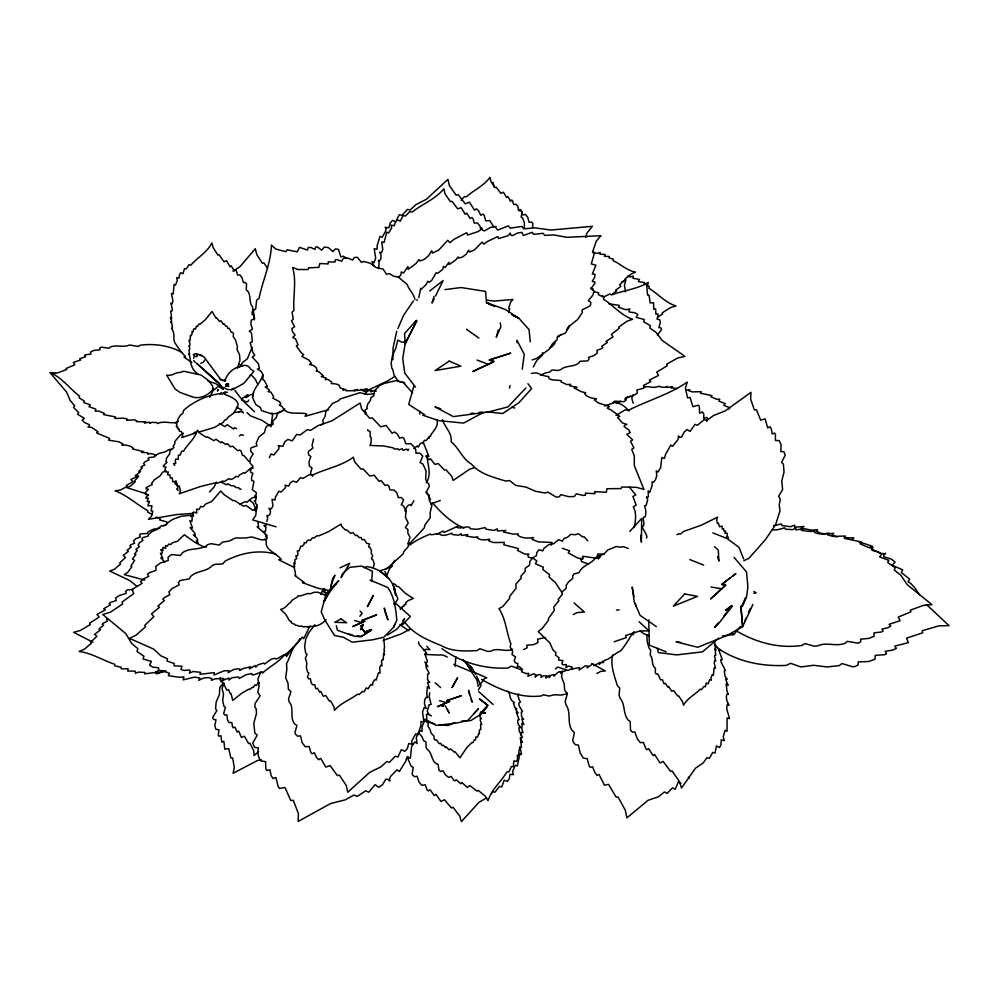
<?xml version="1.0" encoding="UTF-8"?>
<svg xmlns="http://www.w3.org/2000/svg" width="999" height="999" viewBox="0 0 999 999"><rect width="100%" height="100%" fill="white"/><g stroke="black" fill="none" stroke-linecap="round" stroke-linejoin="round"><path stroke-width="1.5" d="M392.907 359.752L393.057 347.914L396.765 331.181M220.292 677.497L220.354 680.207L221.104 681.805L222.54 681.817L223.014 684.715L223.913 684.34L226.873 690.172L228.509 689.635L230.332 693.706L231.081 693.556L232.717 700.424L242.095 692.994L248.926 689.123L249.862 689.472L252.335 687.2L253.247 687.549L255.02 684.752L256.144 685.451L257.23 684.452L258.104 682.492L259.415 682.854M455.182 666.445L455.831 656.755M371.665 581.268L372.39 571.278L361.501 566.046L349.662 567.382L342.432 573.788L341.071 577.659L349.75 563.249L340.072 567.844M542.582 352.56L542.382 355.219L536.725 360.577L533.279 366.983M554.92 341.358L554.757 343.581L552.21 346.516L549.487 347.864M271.041 426.635L272.527 414.997L271.89 413.149M562.2 670.928L561.6 677.135L564.148 683.816L564.685 690.346L567.332 693.855L565.209 701.186L565.834 704.582C571.453 711.975 566.77 722.402 571.965 730.294L574.4 732.629L572.739 740.346L573.289 742.007L575.299 744.68L578.346 745.079L580.207 753.034L583.291 758.054L587.25 758.728L589.098 765.771L590.359 767.444L592.594 766.745L594.83 772.464L597.102 775.486L599.05 774.425L604.407 785.202L608.578 784.365L616.133 797.127L618.094 797.015L625.274 810.189L626.922 817.881L648.026 800.299L658.616 796.74L664.347 791.982L667.132 793.406L672.502 787.861L675.224 789.26L678.321 781.855L680.968 783.253M418.818 297.602L420.691 288.249L421.303 289.223L426.148 284.478L427.847 281.268L429.408 282.267L431.668 280.469L436.076 272.802L437.824 273.251L442.794 269.33L443.381 266.433L445.054 267.545L448.926 262.3L449.026 264.585L455.719 260.015L458.141 256.93L458.878 258.079L462.4 257.055L466.146 254.295L468.743 250.137L469.443 252.035L474.55 249.825L482.142 242.083L483.778 244.168L487.312 241.533L497.827 236.538L498.601 238.511L507.255 235.989L509.952 234.103L510.064 233.042L510.876 235.052L512.337 235.677L517.757 232.929L521.99 232.442L523.264 235.514L532.167 232.342L533.603 234.365L543.156 233.304L544.655 235.377L553.908 234.94L566.795 237.325L600.948 235.702L596.316 241.084L592.482 252.16L594.442 252.947L591.296 263.923L595.928 265.21L592.307 274.051L595.017 274.25L594.73 277.048L592.245 281.481L594.917 282.018L594.755 283.579L590.834 288.649L594.03 290.759L592.907 295.13L588.261 300.761L590.821 302.31L590.571 304.795L589.772 306.031L581.967 310.002L582.392 312.475L577.709 319.455L569.917 325.649L565.334 333.042L557.417 336.576L557.08 339.86L552.335 344.043L549.363 349.2L536.451 358.479L532.092 359.94M426.311 482.767C431.755 474.55 427.909 466.183 426.873 455.369L428.883 456.356L423.139 442.02M378.509 268.569L379.145 263.174L378.409 260.414L379.595 260.751L380.869 258.704L381.094 255.582L379.72 252.123L381.406 252.922L382.767 249.525L381.743 241.945L384.078 242.457L386.75 232.255L388.524 233.054L391.645 228.009L391.221 225.162L394.28 225.712L395.454 221.89L397.49 219.855L400.299 221.066L403.121 215.547L405.307 216.109L409.927 211.513L412.162 212.063C422.352 203.896 435.202 199.388 443.918 188.774L444.98 193.769L450.374 201.673L451.998 201.311L457.717 208.866L461.176 207.667L465.184 214.211L466.82 213.187L470.192 218.469L472.052 217.657L473.026 218.606L474.288 223.127L477.51 222.989L479.857 225.949L480.881 229.583M522.24 369.268L524.275 354.37L516.995 340.309L517.182 342.844M330.307 590.234L332.617 578.746L334.952 575.274L331.543 583.641L330.544 589.472M429.607 692.744L429.283 697.265L431.143 704.457L429.058 704.832L427.285 711.263L429.046 714.56L426.498 714.198L426.885 721.49L424.95 719.155L422.015 727.085L422.115 731.443L420.467 730.606L417.807 733.341L416.321 737.986L417.095 743.556L414.885 741.907L411.613 746.628L410.339 758.291L407.043 756.905L405.681 761.325L399.313 771.515L396.965 769.829L390.447 776.573L389.298 779.819L390.047 780.968L387.624 779.27L385.676 779.32L382.53 784.739L378.746 787.274L375.025 784.677L368.768 792.207L365.734 790.796L357.155 796.44L354.021 795.004L345.229 799.862L330.594 803.521L298.164 821.453L298.426 813.661L293.294 800.324L290.746 800.449L285.015 787.537L279.42 788.411L278.109 786.375L275.886 777.497L273.064 778.583L271.079 775.536L269.98 769.742L266.908 770.466L265.809 768.768L265.609 761.638L260.764 760.963C258.154 756.992 257.23 752.397 258.416 747.826L254.645 747.439L252.697 743.056L257.205 735.227L254.807 732.854L253.808 723.376L256.531 713.236L256.144 708.778L254.857 706.817L255.12 703.371L260.09 695.928L257.779 692.382L259.103 685.751L257.904 678.995L260.776 672.24M634.178 527.509C635.551 520.816 636.85 513.036 633.304 506.83L636.188 505.157L632.916 496.503L635.751 494.905L629.395 487.15M728.433 538.186L728.084 536.975L726.485 537.125L727.434 534.615L726.96 533.216L724.937 533.366L725.661 531.156L723.963 531.156L723.626 528.646L722.289 529.183L721.99 526.048L719.467 526.735L718.443 523.139L717.319 523.364L716.608 519.592L717.607 517.157L701.535 525.099L683.716 531.418L680.157 534.215L678.833 533.678L676.91 534.74M312.575 476.161L312.812 474.975L310.839 474.325L310.577 472.827L312.038 468.131L309.315 465.921L309.016 461.763L310.851 456.555L308.703 454.932L308.266 452.547L308.529 451.386L312.924 447.952L312.038 445.542L313.549 439.036M416.92 300.437L417.132 299.45M612.674 654.857C610.089 665.309 614.447 675.586 617.257 685.514L619.742 688.174L619.055 695.129L619.967 698.064C625.424 704.045 622.852 713.498 627.996 719.917L630.169 721.553L630.531 730.157L632.417 732.18L634.815 731.955L637.262 738.723L640.297 742.632L643.418 742.494L645.754 748.438L646.94 749.712L648.563 748.663L653.146 755.631L654.52 754.307L660.027 762.949L663.124 761.4L670.579 771.39L672.077 770.916L679.295 781.368L681.543 787.936L695.516 768.181L703.196 762.974L706.992 757.629L709.315 758.378L712.737 752.384L715.009 753.134L716.433 745.903L719.492 747.539L720.978 744.867L721.203 739.859L724.337 740.609L723.226 736.862L725.062 730.257L726.997 731.33L727.122 717.944L729.532 718.631L726.685 708.666L727.197 704.22L729.033 705.282L726.86 700.724L726.298 696.615L727.06 693.93L728.308 694.392L726.91 690.746L726.211 683.666L728.096 685.339L725.611 679.283L727.247 679.208L725.174 676.71L724.25 671.053L725.386 670.429L721.178 662.262L720.741 659.677L722.24 659.577L718.756 650.024L719.817 650.424L714.66 643.98M509.403 388.112L509.989 385.564M266.833 521.515L267.645 517.969L266.858 515.459L268.344 515.859L270.067 514.148L270.504 511.388L268.956 508.229L271.041 509.065L272.939 506.168L272.053 499.375L274.975 500.012L275.349 497.39L278.883 491.183L281.094 492.032L285.302 487.812L285.714 485.876L284.915 485.252L288.761 485.976L290.434 482.692L293.119 481.031L296.603 482.33L300.474 477.672L303.197 478.334L309.29 474.625L312.088 475.287C325.562 468.743 340.896 466.333 353.446 457.155L354.52 461.663L360.926 469.08L362.999 468.881L369.83 476.024L374.263 475.237L378.971 481.343L381.106 480.569L385.09 485.502L387.487 484.927L388.661 485.851L390.01 489.947L394.093 490.084L396.903 492.894L398.189 497.539L401.336 497.564L403.658 499.987L401.273 504.745L403.621 505.981L406.006 511.401L405.457 517.382L408.254 523.001L405.407 527.547L407.879 529.482L407.904 533.366L410.002 537.2L408.279 542.857L408.291 546.565L403.696 551.785L403.146 553.896L386.938 568.631L379.77 570.891M706.855 421.328L707.492 418.581L706.793 417.407L703.696 418.394L703.82 414.048L702.559 411.95L699.612 413.186L699.312 406.593L698.463 405.194L692.906 406.655L690.047 397.415L687.574 397.864L685.389 388.211L687.25 382.118C668.893 394.68 647.527 400.562 628.084 410.464L625.362 409.79L615.946 415.384M532.579 227.472L532.892 223.439L531.393 222.015L529.108 222.327L527.747 217.295L525.462 214.485L522.489 214.785L521.141 210.364L520.204 209.478L518.518 210.377L518.094 209.34M239.448 435.926L241.071 434.64L243.431 435.327M585.764 237.562L586.925 233.092L592.407 226.323L550.811 230.057L535.014 227.847L523.751 228.846L521.853 226.411L510.239 228.197L508.429 225.824L497.677 230.132L495.916 227.784L496.016 226.461L490.871 227.285L484.365 230.894L482.554 230.207L481.493 227.809L481.406 229.108L478.171 231.543L467.707 235.065L466.695 232.705L454.033 239.31L449.825 242.707L447.764 240.26L438.761 250.075L432.592 253.022L431.693 250.749C429.17 255.557 425.524 259.79 419.917 260.914L418.981 259.553L416.133 263.436L408.129 269.343L407.942 266.571L403.384 273.139L401.311 271.878L400.699 275.437L398.326 277.335M373.476 566.945L374.275 563.848L372.914 559.84L371.491 558.928L372.689 555.319L371.253 553.508L371.403 550.287L369.955 547.527L368.619 546.99L369.543 543.843L366.733 543.306L364.285 539.547L362.038 539.685L361.188 537.562L359.215 537.562L356.893 535.139L355.731 535.664L352.984 532.642L350.562 533.304L346.616 529.845L345.479 530.057L341.758 526.436L341.046 524.088L328.384 531.718L318.756 535.901L317.195 535.689L313.936 537.974L312.412 537.774L310.414 540.459L308.454 539.947L307.03 540.958L306.193 542.807L304.046 542.619L304.333 543.956L302.123 546.428L300.886 546.091L298.963 550.998L297.34 550.824L298.002 554.395L297.028 556.031L295.866 555.694L296.628 558.803L294.892 559.665L294.93 563.536L293.806 562.974C296.303 565.372 292.332 564.772 294.717 566.058C293.494 569.005 295.729 571.378 295.304 573.438L295.642 575.661L294.942 575.549L303.983 582.33L302.547 582.667L317.62 588.161L330.244 590.871M508.753 312.487L509.715 308.778L508.616 308.404L510.477 302.435L512.912 299.475L494.055 301.086L486.875 300.1M414.011 385.489L408.728 404.42L424.725 414.772M498.264 330.032L496.266 337.212L500.899 326.623L500.274 322.852M634.128 631.543L632.991 634.902L632.567 633.154C629.308 638.673 622.377 649.999 619.992 651.198C613.91 653.846 611.038 658.678 604.432 660.439L602.884 662.799L602.872 661.201L599.175 664.41L600.224 662.337L593.718 665.759L594.018 664.472L592.419 664.06L587.15 667.844L587.824 665.908L585.152 665.958L579.095 670.029L579.545 667.557L571.49 669.13L572.165 667.082L568.219 666.121L565.933 667.682L566.445 664.497L563.424 664.922L561.85 663.786L562.887 660.589L558.553 660.089L559.04 657.767L555.494 655.157L555.981 652.772L552.834 649.712L549.825 642.819L538.161 631.568L542.17 628.508L548.588 620.092L548.326 618.681L554.482 610.089L553.608 607.23L558.916 600.724L558.141 599.537L562.425 594.143L561.813 592.682L562.599 591.358L566.221 588.311L566.196 585.252L568.606 581.78L572.727 578.508L572.639 576.186L573.888 574.063L579.083 572.627C581.98 565.422 590.859 564.273 595.192 558.354L599.388 558.154L601.023 555.369L604.507 553.409L607.867 549.937L616.346 546.503L621.203 547.24L623.114 546.59L628.246 548.463M434.053 296.378L432.067 303.022L434.14 298.826M632.916 394.705L631.818 398.301L633.179 403.234M324.3 589.073L323.089 590.771M213.024 389.098L212.912 389.785L213.237 388.673M354.408 390.109L354.158 390.821L357.542 389.423M394.018 604.495L394.73 602.522L410.352 616.433L402.709 624.675M224.7 381.044C227.535 373.201 232.342 369.343 238.024 366.82L237.725 367.245C243.381 365.172 247.54 363.499 250.986 369.455L253.996 371.253L243.744 383.404L232.417 389.722L226.973 389.473L223.776 387.375M386.476 576.61L388.911 570.267L394.68 560.302M238.798 412.287L239.248 411.613A3.322 2.073 29.3 0 1 240.771 411.263L242.482 411.825A1.736 1.086 29.3 0 1 243.369 412.987M333.216 587.462L335.789 583.928L332.879 586.9L324.088 601.435L327.497 594.28L338.723 580.606L326.186 593.568L321.216 611.9L324.663 619.755L334.565 635.526L343.456 637.25L352.197 642.195L372.49 639.835L383.728 637.25L393.506 627.335L394.755 624.363M309.628 626.723L303.684 638.686L302.46 636.975C297.24 644.218 289.935 650.599 284.74 655.294C284.415 652.921 276.286 660.963 275.237 658.453C272.14 657.692 267.445 661.85 264.71 664.085L263.798 663.061L257.954 664.785L255.719 667.157L255.294 665.571L249.35 668.855L250.724 666.783L243.306 668.468L239.71 670.354L239.935 669.08C235.589 668.019 231.756 670.379 228.222 672.627L228.958 670.691L224.101 670.829L214.048 675.024L214.261 672.589L199.912 674.375L200.637 672.339L193.169 671.503L189.41 673.126L190.122 671.053L189.523 669.967L184.116 670.479L180.944 669.405L182.018 666.221L173.976 665.858L174.276 663.548L167.133 661.088L167.42 658.716L160.876 655.806L153.634 649.088L129.445 638.349L136.001 635.214L145.592 626.698L144.755 625.312L153.834 616.645L151.498 613.848L159.54 607.255L157.83 606.118L164.286 600.661L162.812 599.225L163.898 597.902L169.768 594.78L168.931 591.758L172.452 588.261L179.158 584.902L178.409 582.617L180.145 580.481L189.273 578.908L190.547 576.56C196.578 570.491 206.668 571.952 212.188 565.621L215.122 564.31L222.727 563.985L225.012 561.188C240.472 553.009 258.479 549.263 275.736 554.108M745.404 597.839L741.046 607.916L742.619 626.635L726.972 635.539L697.739 647.29L676.086 641.833L680.681 642.407M742.544 606.168L746.54 596.927L747.901 587.012L746.54 572.015L734.115 557.454M745.042 620.591L746.216 617.894M748.551 612.487L750.299 608.441M752.921 604.482L742.619 626.635L740.896 606.031M397.914 328.509L403.708 315.147L413.424 300.899M343.369 389.223L342.982 390.085L344.355 390.01M224.251 683.254L222.015 688.274L223.489 694.118L222.677 700.549L223.888 706.193L225.387 707.392L223.664 713.598L224.825 715.059L226.935 714.909L227.46 719.804L229.146 722.639L231.88 722.552L232.492 726.847L233.217 727.771L234.877 727.022L237.188 732.067L238.686 731.118L241.408 737.374L244.443 736.275L248.526 743.518L249.925 743.181L253.696 750.749L254.096 755.506L258.554 751.723M593.756 251.698L593.231 252.872L597.764 253.309L600.149 252.36L599.937 254.183L605.194 254.47L604.395 256.318L609.315 256.481L609.028 257.817L613.311 259.203L613.024 260.564C620.641 264.061 626.635 270.429 635.464 272.128L631.318 273.963L625.062 278.908L625.511 279.708L619.58 284.74L620.891 286.338L615.671 290.172L616.67 290.809L612.487 293.981M193.531 358.241L194.031 357.142M204.658 360.152L203.297 362.2L200.811 363.436M320.779 594.33L323.251 589.123M269.355 457.667L271.079 454.008L273.788 454.97L278.733 449.026L279.158 446.416L278.159 445.654L282.854 446.316L284.752 441.808L287.937 439.41L292.22 440.871L296.715 434.365L300.05 435.027L307.292 429.645L310.714 430.307L318.344 425.487L332.03 420.791L360.139 402.984L361.626 408.903L369.705 418.281L372.202 417.857L380.769 426.835L386.126 425.437L392.07 433.204L394.63 432.005L397.265 434.041L399.662 438.261L402.535 437.325L404.008 438.449L405.806 443.806L410.764 443.668L414.285 447.19L415.746 449.9L416.034 453.271L419.855 453.071L422.764 456.106L420.055 462.612L422.964 464.085L426.073 471.103L425.649 479.108L427.035 482.417L428.733 483.741L429.258 486.376L425.999 492.632L429.071 495.017L429.245 500.187L431.955 505.119L430.082 512.787L430.244 517.719L424.9 525.024L424.313 527.872L409.016 544.33M393.506 627.335L396.865 620.254C395.704 608.928 394.543 596.977 387.699 587.474L369.967 580.032M216.433 482.117L213.948 487.225L209.478 491.97M435.514 296.016L443.094 280.619L429.682 290.984M209.827 397.227L213.087 390.584L218.456 386.338M237.425 368.306L239.947 360.264L239.548 354.745L236.975 349.4L237.462 346.616L235.489 340.01L233.192 336.413L233.504 333.529L232.467 332.255L231.393 332.417L229.233 328.321L227.834 328.459L226.96 326.161L225.712 326.161L223.851 323.514L223.214 324.076L220.979 320.791L219.568 321.503L216.508 317.732L215.834 317.969L212.05 311.463L205.357 319.717L199.987 324.25L198.976 324.013L197.315 326.498L196.316 326.261L195.504 329.171L194.193 328.609L193.456 329.72L193.232 331.718L191.858 331.506L192.258 332.967L191.284 335.652L190.447 335.277L190.06 340.609L188.998 340.397L190.01 344.28L189.673 346.066L188.886 345.704L189.885 349.063L188.936 350.012L189.598 354.22L188.799 353.609L189.872 356.955C190.797 364.173 191.496 369.43 198.152 374.313M252.135 347.365L247.39 358.753L242.857 362.25L239.623 367.257M396.628 219.83L399.3 214.735L401.96 215.334L407.43 209.378L410.152 209.965L415.959 204.608L426.548 199.163L447.927 179.37L449.363 185.564L456.156 195.192L458.116 194.655L465.284 203.833L469.443 202.173L474.488 210.165L476.461 208.816L478.633 210.876L480.706 215.247L482.942 214.148L484.153 215.297L485.814 220.891L489.722 220.567L493.931 226.973M262.687 375C260.627 383.279 252.36 388.986 252.622 397.614L255.856 404.632L260.19 407.367L261.526 410.639L270.779 413.574L275.574 413.611L282.018 411.301L284.84 408.991M520.591 734.889L521.728 732.404L523.026 732.692L521.928 729.557L522.002 723.276L523.851 724.575L521.853 719.392L523.638 719.155L521.678 717.12L521.328 712.137L522.639 711.463C521.241 709.427 516.108 702.622 520.479 702.035C519.068 699.949 516.458 693.244 518.906 694.068M729.02 409.091L729.832 407.679L723.726 405.432L725.361 403.633L718.893 401.123L719.779 399.113L716.47 399.213L710.938 396.803L712 395.666L700.499 393.219L701.273 391.695L692.482 391.883L688.698 390.759L689.76 389.685L685.664 390.372M298.389 641.158L299.837 638.698M491.421 793.656L492.544 791.745L494.992 792.17L499.4 786.438L501.773 786.862L504.17 780.219L507.292 781.368L509.228 778.82L510.039 774.287L513.361 774.637L512.587 771.39L515.347 765.259L517.32 766.021L519.155 757.429L519.018 753.983L521.553 754.345L519.992 747.115M408.803 630.769L399.987 624.7M567.057 692.881L566.383 693.968L561.126 695.054L554.37 694.78L549 696.041L543.156 694.717L541.758 695.853C520.591 698.751 499.687 689.685 481.58 679.507M566.858 329.358L569.193 325.612M233.978 388.249L231.019 389.598M394.505 604.17L397.889 598.938L393.843 588.036M478.396 689.834L480.944 685.913L476.623 676.011M461.113 200.275L464.547 196.466L466.258 196.865C473.838 190.06 483.666 186.014 489.997 177.347L490.884 181.368L495.117 187.637L496.341 187.3L500.811 193.294L503.421 192.245L506.568 197.452L507.804 196.603L510.452 200.787L511.863 200.1L512.612 200.849L513.648 204.47L516.096 204.296L517.919 206.643L518.943 210.777L520.829 210.564L522.04 211.763L521.178 217.095L522.652 218.044L524.375 222.789L524.375 228.272M293.469 646.803L286.538 656.468L285.664 654.07M314.872 624.75L308.716 632.904L305.756 639.073L304.645 646.79L305.669 653.034L307.005 654.532L305.357 658.341L306.793 662.837L306.393 667.744L307.605 672.102L308.891 673.039L307.48 676.997L308.716 678.908L310.464 678.821L311.089 682.579L312.587 684.777L314.835 684.752L315.509 688.061L316.146 688.773L317.47 688.224L319.58 692.132L320.779 691.433L323.264 696.266L325.724 695.479L329.37 701.086L330.519 700.861L333.916 706.705L334.428 710.364C340.884 702.921 350.137 699.849 357.58 694.155L359.116 694.605L362.537 691.383L364.036 691.832L366.246 687.886L368.144 688.835L370.641 684.652L372.752 685.114L372.577 683.041L374.987 679.445L376.186 680.069L378.496 672.714L380.107 673.139L379.732 667.619L380.831 665.184L381.968 665.796L381.456 660.988L382.442 659.54L383.254 659.815L383.541 653.883L384.603 654.845C382.33 651.573 386.039 652.047 383.966 650.049C385.402 646.003 383.404 641.92 383.978 638.723M156.144 455.744L156.306 455.094L150.574 453.558L147.702 454.245L147.952 452.872L147.153 452.684L141.521 452.46L143.531 451.585L132.592 448.963L133.292 448.126L130.807 446.416L126.661 445.192L121.753 445.142L123.164 444.068L118.893 441.845L108.541 440.134L109.703 438.436L96.578 432.892L98.014 431.743L91.896 427.547L87.987 426.948L89.435 425.761L89.348 424.675L84.465 422.465L82.143 420.154L84.341 418.306L77.535 414.198L78.709 412.637L73.514 407.405L74.7 405.794L70.192 400.499L66.596 392.07L49.95 372.577L55.469 373.226M414.722 322.739L416.483 320.279L404.533 333.554L405.157 343.818L402.709 358.466L404.745 373.039L415.534 387.187M566.433 670.329C566.52 670.491 563.985 670.766 560.526 673.301C561.513 668.493 555.157 674.6 554.233 676.136L554.095 674.637L550.936 675.212L549.25 677.559L549.487 675.486L545.854 677.996L547.052 675.799L543.169 675.923L541.008 677.31L541.458 675.786L540.159 674.55L537.874 674.812L535.089 677.097L535.963 674.887L533.678 673.776L527.909 676.323L528.671 673.351L526.498 673.638L521.565 671.79L522.452 669.467L519.243 666.47L517.07 667.482L517.981 663.611L515.359 662.812L514.185 660.651L515.559 656.98L511.95 654.42L512.724 651.648L510.102 646.715L510.876 643.856C506.368 632.429 506.056 619.455 498.951 608.641L502.834 606.493L509.577 598.488L509.577 596.553L516.121 588.211L515.809 584.153L521.316 578.109L520.841 576.248L525.312 571.203L525.024 569.043L525.886 567.682L529.445 565.359L529.882 561.413L532.467 558.004L536.475 555.619L536.75 552.584L538.973 549.75L542.769 550.861L544.005 548.301L548.738 544.655L553.721 543.693L558.666 539.622L562.262 541.221L564.085 538.361L567.345 537.375L570.741 534.403L575.349 534.652L578.471 533.716L582.492 536.825L584.215 536.838L587.749 540.809M297.54 642.345C291.396 648.326 290.659 656.543 286.538 663.623L286.863 669.168L285.639 677.759L288.024 683.304L288.361 689.098L290.946 691.77L288.536 698.801L289.061 701.76C294.668 707.692 289.348 717.195 294.493 723.8L296.903 725.436L294.955 732.742L295.479 734.128L297.44 736.151L300.524 735.926L302.173 742.744L305.17 746.69L309.178 746.528L310.839 752.534L312.075 753.808L314.373 752.734L316.471 757.467L318.681 759.752L320.716 758.416L325.836 767.12L330.107 765.546L337.4 775.611L339.41 775.124L346.316 785.639L347.739 792.269L369.842 772.252L380.756 766.97L386.75 761.55L389.548 762.299L395.204 756.231L397.939 756.98L401.336 749.675L404.857 751.31L407.342 748.613L408.716 743.543L412.537 744.292L411.7 743.431L411.95 740.509L415.721 733.84L417.957 734.902L420.891 725.336L421.041 721.39L423.963 722.077L422.527 712.012L424.15 707.529L426.261 708.591L424.475 704.008L424.675 699.849L426.223 697.14L427.709 697.602L426.723 693.93L427.397 686.775L429.42 688.461L427.584 682.354L429.695 682.28L427.597 679.757L427.647 674.05L429.233 673.413L426.248 667.607L425.686 662.574C430.731 663.873 421.69 651.111 426.61 653.608C424.787 649.325 417.619 644.954 418.643 641.907M365.234 414.148L366.071 412.849L364.56 410.701L367.395 408.404L366.87 407.13L367.832 403.771L370.192 400.949L371.054 397.377L373.838 395.904L373.514 394.255L375.412 389.822L379.458 385.639L384.178 383.429L396.066 380.619L400.549 381.668M359.877 616.208L362.113 613.286L360.09 611.063M326.074 619.705C322.028 624.25 316.895 626.648 310.652 626.523L308.167 627.122L308.679 626.61L302.572 626.748L301.686 625.911C298.414 627.285 299.038 625.074 295.342 625.249C294.98 623.601 292.645 624.063 291.696 622.951L290.996 622.402L291.521 621.528L289.535 620.841L285.801 614.373L280.619 609.427C285.839 608.541 287.138 604.32 290.684 602.285L292.158 600.124L297.415 597.002L298.027 595.754L300.437 595.928L308.092 593.406L310.027 593.856L314.073 592.307L318.032 592.257L326.323 595.691M732.329 606.143L718.281 624.013L714.56 627.397L718.293 622.814M740.409 626.385L733.915 634.502L722.439 635.976M246.191 397.015L251.124 394.505M723.9 615.946L731.368 606.78M223.301 683.204L219.78 687.487L219.405 694.655L216.171 701.985L215.559 708.853L216.87 710.589L212.65 717.457L213.474 719.417L215.996 719.717L214.86 725.561L215.809 729.258L219.018 729.769L218.194 734.939L218.706 736.163L220.904 735.664L221.803 742.082L223.876 741.308L224.8 749.238L228.734 748.638L230.881 758.016L232.642 757.941L234.328 767.632L233.092 773.288L257.617 760.464L261.313 759.764M364.91 394.205L367.07 391.645M413.873 500.724L411.213 505.619L410.427 504.483L408.254 505.282L406.343 507.754L405.569 511.638L405.094 510.701M657.454 334.99L661.55 329.658L660.988 327.984L658.878 327.56L660.277 322.864L659.74 319.767L657.042 319.118L658.129 314.947L657.779 313.898L655.881 314.148L655.594 308.828L653.783 309.315L653.571 302.747L650.199 302.959L649.05 295.117L647.564 295.055L646.84 287L648.314 282.455C636.825 289.285 623.626 290.384 611.563 294.942L610.002 293.943L604.083 296.79L602.572 295.804M525.936 387.924L507.929 406.955L488.374 411.963L453.346 416.608L434.977 406.83L440.721 408.778M629.782 531.443L641.695 518.406L641.383 542.157L640.796 535.352M402.672 620.654L404.645 618.543L403.196 622.165L396.403 629.482L387.3 635.139M474.001 713.511L478.509 708.666L467.757 720.504L456.518 723.089L436.226 725.449L427.485 720.504M376.198 391.158L375.387 390.234L370.791 391.758L371.803 390.359L363.186 391.158L363.324 390.172L360.901 389.323M408.166 543.606L408.803 542.932L409.79 545.104C416.308 539.835 424.175 536.713 430.244 533.978C430.232 536.475 439.672 531.73 440.272 534.615C442.994 536.55 448.451 534.44 451.685 533.204L452.46 534.565L458.591 535.177L461.176 533.716L461.388 535.452L467.844 534.552L466.158 536.051L473.888 537.312L477.772 536.863L477.36 538.049C481.093 540.571 485.526 540.159 489.672 539.16L488.661 540.784L493.581 542.569L504.308 542.382L503.746 544.717L518.456 548.601L517.445 550.337L524.85 554.108L528.883 553.983L527.859 555.756L528.309 557.067L533.828 558.691L536.888 561.001L535.352 563.736L543.406 567.257L542.769 569.43L549.625 574.687L549 576.91L555.194 582.38L561.538 591.883M870.316 548.201L872.214 546.191L858.241 541.57M592.644 289.872L593.319 289.198L590.834 288.024M408.753 449.15L408.004 450.524L406.693 449.088L403.146 450.337L402.185 448.713L398.938 449.962L398.052 448.876L394.243 449.013L393.331 447.902L383.878 445.991L369.942 445.404L371.116 442.857L371.153 437.387L370.229 436.9L369.992 431.443L367.894 430.606L367.707 429.657M284.603 654.782C277.185 663.648 271.166 665.147 262.55 673.089C264.285 668.643 251.224 678.321 251.773 673.513L245.954 674.75L239.223 678.471L238.511 676.997L231.93 677.722L228.996 680.119L228.921 678.059L221.853 680.694L223.813 678.471L215.572 678.771L211.326 680.244L211.875 678.721L208.754 677.572L203.958 677.934L198.651 680.307L199.9 678.084L194.73 677.097L183.104 679.882L183.916 676.91L179.37 677.297L168.344 675.699L169.605 673.363L161.938 670.554L158.566 670.716L157.567 671.653L158.829 669.268L158.466 667.794L152.635 667.132L149.538 665.047L151.448 661.375L143.057 659.015L143.943 656.243L137 651.498L137.874 648.651L131.681 643.493L125.674 633.491L102.772 614.472L110.452 612.175L122.652 603.97L122.115 602.06L133.791 593.543L132.018 589.547L142.108 583.341L140.584 581.53L143.244 579.045L148.726 576.348L147.515 574.225L148.988 572.852L155.931 570.404L155.782 566.483L160.364 563.011L168.257 560.476L168.019 557.467L170.367 555.269L171.978 554.57L180.394 555.494L182.305 552.909C189.835 546.99 200.849 550.911 207.804 544.592L211.214 543.681L219.318 545.092L222.415 542.182L229.108 541.071L235.527 537.974L245.442 538.011L251.835 536.95L261.263 539.835L264.947 539.76M732.342 576.311L735.913 573.601L721.665 584.427L725.461 585.227L710.601 598.988L725.686 585.264L725.624 584.577L721.665 584.427L729.969 578.109M368.643 390.134L365.072 391.908M555.432 669.043L557.667 667.02L567.707 670.391L572.377 668.656M193.481 433.529L195.354 431.868M852.472 539.085L853.745 537.962L844.118 537.574M557.567 337.287L561.051 334.315M718.693 638.124L702.509 651.872L676.723 654.894L658.391 652.584L657.367 648.376M138.649 472.315L139.41 471.678M136.613 474.6L135.252 475.749L136.738 476.785L130.832 479.458L132.967 481.655L126.423 485.452L127.223 486.476L120.23 490.072L115.222 490.846C127.385 495.541 136.788 504.408 147.802 510.714L147.777 512.15L152.248 514.473M167.407 523.426L166.895 523.863L166.708 521.89L159.703 519.955L160.29 518.144L156.144 517.132M479.982 685.114L481.718 682.242C483.641 681.018 482.892 678.471 486.7 677.772L472.727 671.703M245.791 397.577L248.039 396.216M731.768 605.606L725.661 610.252L731.455 605.981M232.917 271.141L239.797 266.883L255.319 248.676L256.706 254.408L262.375 263.324L263.848 262.837L267.557 268.232M394.268 376.785L387.05 381.243L366.396 390.959L367.12 388.736C359.49 390.784 352.235 390.721 346.228 390.771C347.877 388.798 337.974 388.923 339.885 386.551C339.373 383.941 333.903 383.616 331.306 383.591L331.668 382.13L327.934 379.358L325.249 379.67L326.223 378.109L321.303 376.511L323.401 375.836L319.018 371.928L316.121 370.891L317.145 370.03L316.121 367.595L313.474 365.459L309.59 364.56L311.313 363.536L309.141 360.202L301.823 356.431L303.684 354.633L301.161 352.635L296.291 345.916L298.077 344.805L295.517 338.861L292.744 337.475L295.092 335.052L292.432 331.631L291.858 328.534L294.643 326.748L291.496 320.779L293.306 319.156L292.07 312.138L293.918 310.452C292.907 296.204 296.74 281.818 292.67 267.37L297.739 269.505L308.017 269.53L308.679 267.832L318.856 267.357L319.905 263.486L328.134 263.936L328.234 261.825L334.952 262.05L335.377 259.865L336.813 259.578L341.571 261.238L343.419 258.254L347.477 257.967L352.772 260.04L354.121 257.68L356.418 257.23L357.58 257.517L361.438 262.425L363.698 261.463L370.242 263.212L376.136 267.545L383.067 269.106L386.526 274.226L389.548 273.626L393.531 276.161L398.339 277.073L407.217 284.515C409.041 290.122 413.961 293.681 414.935 299.613M545.229 637.537L537.587 639.185L537.999 642.507L533.953 644.567L526.71 645.242L527.16 647.802L523.638 649.5M486.65 797.739L478.858 802.434L461.388 821.653L459.702 815.983L453.071 807.354L451.386 807.929L444.455 799.737L440.909 801.448L435.926 794.255L434.29 795.591L430.107 789.809L428.221 790.921L427.072 789.909L425.237 784.802L421.815 785.264L418.993 782.067L417.107 776.235L414.485 776.685L412.662 775.074L412.125 773.913L413.274 767.382L411.101 766.133L408.166 759.49L407.967 756.88M657.604 317.295L662.649 313.911L662.162 312.862L670.504 307.617L675.911 305.944C664.947 302.497 658.029 293.681 648.788 288.199L649.263 286.538L646.69 285.227M392.282 566.333L386.051 568.606M321.054 425.05L323.351 423.551L322.777 420.404L325.025 416.595L325.811 411.775L332.442 403.484L338.624 400.711L340.222 398.926L359.89 392.732L367.357 394.43L374.45 393.668M371.266 630.157L360.814 636.788L354.046 636.188L337.387 630.257L336.301 625.699M371.416 630.057L361.538 636.288L357.105 635.888M183.441 433.241L180.207 435.214L175 441.221L174.788 443.731L173.127 446.228L173.988 447.515L170.092 450.387L169.58 454.058L166.633 457.904L165.934 461.438L167.008 462.275L163.224 465.909L163.873 466.895L166.021 466.97L164.897 469.98L165.609 471.84L168.344 472.003L167.507 474.662L169.805 474.962L170.404 478.209L172.203 477.747L172.79 481.768L176.174 481.343L177.772 486.063L179.271 485.964L180.469 490.859L179.271 493.781L200.587 486.476L215.397 482.854L217.02 483.329L222.789 481.056L224.363 481.53L229.021 478.596L230.844 479.495L233.391 478.484L235.964 476.398L238.286 476.935L239.111 475.274L243.818 472.639L244.967 473.226L251.436 467.607L253.172 468.069M307.942 627.434L310.289 626.061M413.798 448.551L417.332 445.954L418.306 447.09L420.367 443.456L422.177 442.545L422.727 443.544L424.388 440.284L426.173 440.534L428.871 437.013L429.233 438.186C429.071 434.765 431.481 437.3 430.794 434.865C434.54 429.907 438.349 426.061 437.15 420.117M437.175 534.165L443.156 531.031L444.168 532.405L457.967 526.136L456.905 527.272C460.514 529.782 469.805 524.213 470.279 528.833L477.197 529.295L485.152 527.547L486.026 529.22L493.868 530.419L497.315 528.896L497.44 530.956L505.806 530.394L503.521 532.03L513.336 534.128L518.381 533.903L517.744 535.252C522.427 538.573 528.096 538.361 533.478 537.524L532.042 539.373L538.211 541.845L552.01 542.469L551.098 545.179M483.578 412.362L463.598 423.089L438.773 420.641L422.764 415.197M596.84 673.488L600.711 671.415L605.369 670.941L591.908 663.636M283.766 410.065L277.71 413.286L276.061 417.944L272.802 421.066L273.027 424.475L267.083 425.961L265.672 427.834L264.435 432.567L258.991 436.938L256.219 443.069L256.943 445.829L251.149 447.827L250.674 448.926L250.849 451.523L253.184 453.921L250.237 458.603L249.975 462.962L252.922 466.146L250.474 470.442L250.587 472.065L252.859 473.414L251.498 477.447L251.686 480.369L253.933 481.356L252.322 489.785L256.306 492.495L255.407 503.359L257.13 504.757L255.682 515.521L252.685 519.942L276.074 526.81M616.445 403.421L620.566 401.248M624.687 399.063L630.169 396.153M410.202 629.108L400.986 633.99L383.104 640.446M540.509 375.399L545.017 373.077L549.9 372.015L551.96 369.98L558.104 370.479L560.564 369.705C565.521 365.147 573.463 367.345 578.808 363.037L580.019 361.276L587.487 360.901L589.048 359.353L588.598 357.442L594.255 355.394L597.352 352.922L596.903 350.412L601.86 348.476L602.834 347.515L601.748 346.216L607.355 342.457L606.056 341.371L613.024 336.85L611.351 334.378L619.293 328.296L618.718 327.085L627.085 321.178L632.592 319.305C620.754 315.209 613.398 305.394 603.446 299.151L603.858 297.265L598.264 294.58L598.676 292.744L593.993 291.758M423.489 650.499L425.811 649.3L429.782 649.725L426.823 646.241M178.147 421.403C172.427 424.975 165.322 419.992 157.492 423.514L156.905 422.614L151.923 422.34L149.775 423.376L149.65 422.215L144.368 422.964L145.779 421.915L136.351 421.615L136.726 420.816L134.316 419.842L126.723 420.342L127.61 419.218L123.651 418.131L114.91 418.481L115.434 416.908L103.571 414.61L104.458 413.424L98.539 411.051L95.255 411.213L95.817 409.14L88.948 406.668L90.297 404.807L83.841 402.609L84.428 401.136L79.008 397.752L79.595 396.241C70.117 388.986 63.099 378.908 51.873 373.389L57.63 372.889L66.646 369.543L66.171 368.419L74.775 364.835L73.314 362.412L80.782 359.965L79.57 358.791L85.589 356.718L84.603 355.394L85.689 354.77L90.884 354.121L90.647 351.898L94.018 350.424L99.937 349.812L99.663 348.102L101.386 347.103L108.991 348.276L110.377 347.015C116.533 344.38 123.589 347.927 129.483 344.98L138.237 346.453L140.509 345.142C154.895 343.394 169.743 345.579 182.567 352.759M743.83 560.751L748.913 558.304L765.409 539.672L775.586 524.762L780.032 510.689L779.195 505.007L780.356 499.188L778.608 496.366L782.642 489.498L781.717 481.156L784.028 472.19L783.416 464.135L781.58 462.35L785.251 455.182L783.803 451.61L780.856 451.648L781.043 444.717L779.245 440.596L775.461 440.497L775.424 434.39L774.587 433.042L772.165 433.953L771.403 429.095L769.917 426.673L767.682 427.884L765.097 418.856L760.689 420.154L756.418 409.64L754.42 409.99L750.636 399.038L750.973 392.32L725.212 410.901L713.661 415.472L706.68 420.504L704.245 419.58L697.414 425.274L695.054 424.35L690.022 431.431L687.137 429.57L684.128 432.105L681.555 437.075L680.032 437.3L678.159 436.076L678.733 437L677.759 439.897L672.527 446.328L670.716 445.104L665.534 454.483L664.385 458.416L661.825 457.542L660.626 467.682L657.966 472.052L656.268 470.866L656.768 475.561L655.531 479.695L653.383 482.305L652.11 481.743L652.11 485.477L649.662 492.569L648.189 490.771L648.351 496.99L646.365 496.928L647.689 499.575L646.191 505.282L644.542 505.806C645.766 509.315 646.54 513.299 645.117 516.87C640.809 516.221 645.754 523.913 643.056 526.248C639.497 525.511 649.113 536.213 646.453 537.962M573.239 614.535L577.347 612.562L584.39 612.037L574.113 602.971M488.161 364.235L472.839 371.528L493.743 361.8L493.881 361.126L489.298 360.002L510.551 353.184L489.298 360.002L493.494 361.7L488.161 364.235L477.047 360.052M454.657 722.539L448.251 725.549L439.348 724.75M621.703 281.88L625.936 279.92L624.425 285.552L625.561 291.858M361.588 622.577L352.622 626.623L364.86 621.216L361.813 620.604L376.473 614.897L361.813 620.604L364.697 621.178L361.588 622.577L354.682 620.566M446.416 702.747L437.475 706.68L449.675 701.423L446.665 700.674L461.101 695.841L446.665 700.674L449.525 701.373L446.416 702.747L439.535 700.661M241.059 489.011L240.16 489.398L238.661 487.774L236.001 487.524L234.066 485.914L230.781 485.614L227.959 483.866L226.898 484.74L221.503 482.405M596.74 556.967L600.436 555.344M239.922 504.32L245.105 501.585L246.815 502.31L251.91 497.989L256.281 496.79M166.171 470.791L162.537 472.29L159.89 476.098L154.37 479.745L151.586 483.379L152.335 484.415L145.979 487.737L146.166 488.861L148.551 489.235L145.579 492.257L145.342 494.318L148.364 494.867L145.891 497.564L146.016 498.264L148.339 498.176L147.19 501.698L149.488 501.461L147.889 505.781L151.96 505.781L151.111 510.988L152.859 511.101L151.448 516.433L148.439 519.355L176.748 514.547L193.257 513.361M164.872 670.816L156.855 673.913L156.693 672.265L144.668 673.863L144.992 672.464L138.486 672.102L135.489 673.301L135.14 671.178L127.71 671.028L128.184 668.843L121.241 668.831L121.179 667.257L114.698 665.796L114.61 664.198C102.71 660.364 92.108 653.171 79.208 651.51L84.366 649.213L91.371 643.231L90.472 642.32L97.003 636.238L94.618 634.415L100.562 629.757L98.938 629.045L103.696 625.199L102.223 624.275L102.972 623.339L107.542 621.091L106.406 619.08M225.886 385.989L226.885 385.589M369.93 630.057L364.647 632.142L362.6 629.42M225.649 385.839L226.736 385.414M371.715 629.632L364.647 632.142L360.464 625.649M226.161 386.076L227.098 385.726M430.519 503.996L440.259 500.524M226.461 386.113L228.122 385.714M163.224 525.874L165.31 525.174M604.445 405.969L612.874 403.196L614.56 401.186L624.063 401.673L626.173 399.987L625.786 397.577L633.129 395.791L637.287 393.144L636.925 390.01L643.381 388.261L644.705 387.2L643.443 385.477L650.886 381.568L649.338 380.082L658.566 375.424L656.668 372.165L667.27 365.709L666.658 364.16L677.784 357.979L684.927 356.368L662.187 340.472L655.956 332.28L649.787 327.959L650.474 325.711L643.631 321.703L644.318 319.518L636.238 317.37L637.849 314.485L634.802 312.737L629.245 312.025L628.808 310.839L629.882 308.966L625.799 309.702L618.369 307.23L619.442 305.394L608.903 303.783M227.572 384.652L228.446 384.378M363.898 567.657L367.307 566.583C380.219 568.818 391.471 577.709 395.379 590.372M198.664 432.18L214.548 427.385L223.164 422.415L224.75 420.067L226.761 419.318L228.022 417.282L233.429 413.286L236.95 407.879C241.184 401.361 232.492 397.352 224.663 394.33L224.001 393.206C209.503 394.218 194.618 400.587 183.754 410.214L182.717 413.524L180.419 415.122L177.972 419.13L177.822 421.403L175.624 423.064L176.923 423.876L176.323 426.436L177.76 426.448C175.699 428.921 179.071 427.135 178.059 429.083L179.345 429.358C177.785 432.867 182.78 429.745 181.643 433.566L182.455 433.491L182.692 436.014L181.818 437.574L196.041 432.829M225.262 392.058L224.4 392.432L227.435 392.282M614.185 641.77L626.223 637.624L625.549 635.564L639.922 630.956L649.025 630.893L639.073 621.69M328.571 409.69L305.12 416.308L306.543 413.761C297.302 412 286.001 415.896 282.255 406.556L279.445 405.219L280.756 403.658L279.47 401.66L272.827 398.139L273.639 396.441L270.829 392.058L268.094 391.745L269.543 390.072L265.197 386.838L267.47 386.551L264.385 380.607L261.85 378.571L263.137 377.772L262.887 374.525L260.951 371.203L257.405 369.093L259.428 368.281L258.341 363.611L252.297 357.068L254.72 355.344L252.859 352.235L250.175 342.694L252.285 341.795L251.636 333.803L250.362 331.406L249.325 331.393L252.422 329.008L250.874 324.113L251.286 320.142L254.608 318.681L253.371 310.502L255.682 308.978L256.681 300.012L259.028 298.426C262.55 280.582 270.866 263.848 271.403 245.067L275.736 249.013L285.876 251.698L287.063 249.787L297.252 251.835L299.513 247.352L307.492 250.037L308.266 247.452L310.976 247.49L314.822 249.475L315.921 246.89L317.432 246.915L321.616 250.2L324.375 246.99L328.471 247.69L333.042 251.623L335.115 249.063L337.525 249.101L338.574 249.75L340.846 256.805L343.369 256.206L346.915 258.516M473.976 467.919L469.892 469.055L453.109 480.457L451.748 476.361L445.929 469.73L444.355 469.942L438.236 463.561L434.915 464.373L430.557 458.891L429.008 459.64L425.824 456.093M233.991 412.562L242.195 411.451M227.397 384.465L228.247 384.24M166.046 671.116L155.794 673.426L156.144 671.403M753.77 593.319L756.193 592.857L753.87 591.42M827.946 533.953L833.803 533.254L831.93 535.139L837.15 537.062M227.16 384.315L227.997 384.153M512.674 649.25C505.581 652.547 497.277 647.115 490.696 651.261L487.549 651.398L479.845 648.726L477.135 650.586C464.872 651.136 451.96 651.872 440.809 645.391C428.209 640.396 413.936 634.228 405.619 623.176M255.107 500.774L254.383 500.899L255.12 501.473M159.99 528.084L153.259 529.27L148.039 531.905L147.39 533.478L140.547 533.853L139.51 535.227L140.434 536.925L135.714 538.773L133.491 540.983L134.59 543.219L130.494 544.954L129.845 545.829L131.206 546.965L126.998 550.337L128.496 551.298L123.227 555.344L125.437 557.529L119.68 562.974L120.529 564.048L114.323 569.33L109.703 571.041L130.057 580.719L136.663 586.113M223.164 393.356L225.287 392.769L224.288 392.732M404.882 382.804L398.426 381.443L394.043 375.1L392.719 369.23C390.497 367.607 392.507 366.371 391.046 363.911L392.332 355.994L395.891 347.964L397.802 340.072L401.261 341.958L404.058 342.182L405.119 341.146M222.889 380.731L225.799 380.631L220.854 379.483M444.98 289.61L461.038 287.537L485.626 291.421L486.438 302.572L494.542 306.493M470.666 413.486L473.514 413.111M479.208 412.387L482.055 412.013M773.576 525.674L781.38 523.951L782.117 525.624L790.684 526.71L794.754 525.112L794.58 527.197L803.995 526.498L801.21 528.184L811.85 530.144L817.494 529.832L816.608 531.218L820.466 533.229L825.436 533.99M612.924 402.422C620.229 402.609 623.913 405.369 629.045 411.014M226.885 384.215L228.684 384.24L227.21 384.253M616.458 610.077L619.168 609.914M531.268 373.439C540.309 371.628 538.236 375.512 548.826 376.573C547.09 380.806 558.104 379.995 561.138 380.544L560.976 381.893L566.933 384.565L570.641 384.34L569.655 385.776L576.997 387.375L574.188 387.949L581.331 391.695L585.689 392.732L584.44 393.506L586.488 395.791L590.746 397.839L596.465 398.776L594.268 399.687L598.139 402.834L609.415 406.531L607.205 408.141L611.263 410.065L619.78 416.433L617.519 417.42L622.577 423.002L626.848 424.35L624.55 425.374L624.1 426.548L628.708 429.795L630.257 432.679L626.748 434.265L632.654 439.885L630.481 441.346L633.94 447.889L631.73 449.4L634.328 455.869L634.29 465.534L643.943 489.41L636.263 487.3L621.715 487L621.191 488.561L606.917 488.736L606.368 492.295L594.63 491.658L595.004 493.618L585.439 493.231L585.377 495.242L583.416 495.479L576.286 493.806L574.388 496.528L568.731 496.69L560.739 494.617L559.403 496.778L556.281 497.14L547.902 492.182L544.954 493.007L535.277 491.221L525.886 487.05L515.709 485.402L509.577 480.556L505.457 481.043C493.344 477.122 479.932 474.238 471.316 463.998C462.462 459.041 459.028 448.052 451.111 441.758C452.335 432.942 444.63 427.21 442.445 419.555M461.725 721.091L470.741 720.604L479.845 714.947L486.638 707.629L487.749 705.282L479.458 698.875M227.51 385.614L228.346 385.577M580.082 558.853L582.954 558.766L582.779 556.243L596.84 558.316L597.989 553.871L604.358 554.295M171.691 449.413L169.131 449.463L164.885 451.985L159.203 453.334L155.007 455.656L154.658 456.893L148.751 457.617L148.027 458.728L149.051 459.94L145.205 461.65L143.556 463.461L144.793 465.059L141.471 466.645L141.021 467.345L142.345 468.119L139.123 470.929L140.547 471.553L136.501 474.95L138.699 476.448L134.403 480.944L135.277 481.68L130.582 486.076L126.798 487.662L145.717 493.618L148.589 495.442M192.42 515.172L181.319 516.183L172.715 519.355L166.87 523.364L166.084 525.137L161.214 525.886L157.392 529.295L152.098 531.543L148.314 534.702L148.077 536.151L142.52 537.724L141.933 539.073L143.019 540.322L139.498 542.744L138.087 545.004L139.41 546.678L136.388 548.901L136.014 549.737L137.35 550.449L134.528 554.058L135.939 554.582L132.38 558.953L134.628 560.377L130.931 566.008L131.831 566.745L127.747 572.327L124.276 574.612L144.755 580.119M643.868 386.95C649.662 385.664 653.046 389.123 659.49 386.051L659.939 386.938L664.872 387.3L667.195 386.326L667.132 387.45L672.527 386.825L670.953 387.812L677.097 388.586M480.944 712.125L485.452 712.762L480.881 712.674L487.749 705.282L479.582 699.025M392.507 583.628C393.394 583.841 396.541 584.278 396.141 586.063L398.763 586.788L405.407 593.369L413.299 598.438L408.042 600.674L405.369 603.046L406.131 604.058L403.509 605.406L404.071 605.881L401.973 607.017L402.098 607.879L400.187 608.354L400.462 609.315M220.567 386.488L219.293 386.613L219.892 387.512A1.598 1.011 46 0 0 220.567 387.712L220.929 387.113M133.067 589.51L127.435 589.847L125.574 591.42L126.199 593.443L119.331 595.454L115.609 597.964L116.271 600.599L110.252 602.509L109.078 603.508L110.477 604.882L103.721 608.691L105.37 609.852L96.978 614.422L99.138 617.045L89.598 623.239L90.347 624.512L80.295 630.494L73.589 632.342L92.932 642.195M225.999 384.328L226.985 384.39M225.737 384.478L226.81 384.565M486.388 411.8L502.709 413.499L519.018 402.622L531.605 388.586L527.959 383.691M480.844 712.15L485.452 712.762M710.951 587.012L721.615 588.773M771.802 529.945L777.347 529.807L784.677 527.797L785.439 529.158L792.582 529.645L795.778 528.121L795.828 529.87L803.521 528.833L801.373 530.382L810.314 531.505L814.922 530.981L814.322 532.18C818.768 534.79 823.863 534.04 828.658 533.054L827.284 534.715L832.879 536.413L845.491 536.026L844.58 538.386L861.45 542.02L860.064 543.781L868.356 547.44L873.101 547.24L871.715 549.05L872.09 550.349L878.408 551.885L881.742 554.158L879.632 556.942L888.71 560.327L887.724 562.524L895.216 567.694L894.23 569.942L900.898 575.337L907.317 584.777L931.967 604.645L923.638 605.294L910.351 610.164L910.913 611.863L898.188 617.082L900.074 620.754L889.085 624.288L890.733 626.073L887.836 627.722L881.867 629.083L883.153 631.068L881.543 631.98L874 632.879L874.125 636.213L869.142 638.361L860.564 639.185L860.801 641.758L858.228 643.219L847.377 641.346L845.279 643.206C836.313 647.027 826.136 641.633 817.582 645.941L813.873 646.128L805.107 643.581L801.735 645.504C778.87 648.688 756.168 642.594 736.325 630.869M627.322 276.298L630.282 276.898L633.366 276.061L632.929 278.296L639.497 279.433L638.324 281.618L644.492 282.555L644.005 284.166L645.404 284.565M730.943 633.89L733.915 634.502L731.006 633.766M396.041 221.766L392.595 220.379L390.197 223.027L388.898 227.859L385.164 227.31L385.989 228.097L385.776 230.856L382.142 237.312L379.957 236.388L377.172 245.542L377.048 249.263L374.2 248.739L375.674 258.167L374.126 262.462L372.065 261.551L373.838 265.796M464.011 528.034C451.436 522.777 441.508 513.224 432.804 503.109M250.087 375.025L251.835 375.512L255.419 379.433L257.754 384.478M196.453 353.746C187.987 354.133 200.512 359.852 196.453 353.746L203.883 356.805L221.054 379.97L220.18 379.345M200.312 354.857L201.711 355.257M348.564 633.953L352.759 635.214M425.187 721.128L434.99 724.063M511.9 407.117L514.772 408.067M588.586 564.01L581.63 561.65L581.156 560.077L582.617 558.066L581.443 558.716L577.434 557.892L568.231 552.872L569.68 550.911L562.375 548.251M249.525 500.049L253.184 503.171L254.982 507.017L255.332 510.501M425 654.457L438.598 655.044C442.657 654.445 444.443 655.606 447.29 657.017M207.942 381.019L215.597 383.591L219.718 386.451A1.598 1.011 46 0 1 220.167 386.551M521.153 669.829L511.463 666.071L507.829 668.056C484.453 669.18 461.038 662.662 441.92 648.638M712.874 532.892L726.972 538.486L739.073 547.39L743.656 558.99M649.275 635.864L643.831 633.703L640.309 631.118M666.233 651.872L649.338 645.167L648.763 619.742M689.809 559.577L703.658 565.109M520.691 741.633L522.564 742.394L520.716 738.536M453.721 664.323L471.453 671.765L476.985 680.094L478.221 686.513M236.601 428.683L234.39 427.734L233.479 429.008L227.273 424.712L224.925 426.61L219.368 423.426M236.388 407.08L241.671 409.802M492.02 305.269L486.438 302.572L505.494 309.578L518.856 318.219L529.033 329.595L530.294 341.858M511.575 314.685L518.856 318.219L513.449 315.609M872.389 549.413L879.832 553.121L884.19 553.896L885.589 553.221L883.678 555.269L883.965 556.855L891.383 559.115L895.104 562.05L892.194 565.222L902.709 569.892L901.223 572.439L909.577 579.108L908.091 581.718L910.976 583.553L915.434 588.598L919.355 594.717M294.218 567.469L278.646 559.727L281.281 559.365C275.662 552.697 264.223 549.45 266.371 541.233L264.96 538.886L266.92 538.936L267.083 537.2L263.923 531.493L265.572 531.168L265.946 527.372L263.973 525.561L266.109 525.636L265.284 523.776M206.568 546.99L203.147 546.64L194.63 542.182L184.303 534.765L177.397 541.346L172.565 542.757L170.679 544.542L168.781 544.055L167.308 546.116L165.447 545.641L165.709 548.351L163.099 547.464L162.462 548.389L163.237 550.324L160.714 549.775L162.25 551.336L162.088 553.758L160.427 553.184L162.812 558.404L160.851 557.942L164.86 562.062M256.406 511.026L253.933 509.702L252.934 510.389L246.004 505.457L243.419 506.206L234.39 500.474L233.092 500.686L224.188 494.705L220.717 491.021L211.726 501.436L205.607 504.058L203.159 506.88L200.836 506.393L198.876 509.577L196.591 509.09L196.741 513.024L193.556 512.025L192.707 513.449L193.544 516.196L190.447 515.684L192.258 517.782L191.908 521.353L189.872 520.704L192.507 528.059L190.11 527.609L194.83 533.179L195.267 535.614L193.331 534.964L196.303 537.537L197.665 539.822L197.515 541.271L196.254 540.983L198.314 543.031M427.784 713.835L431.443 715.871M270.529 426.036L261.863 420.292L250.449 415.809L247.028 412.612M191.87 362.55L183.991 357.08L185.439 356.506C180.919 352.147 177.385 346.566 174.725 342.482C172.69 338.274 175.587 333.379 171.428 328.209L172.315 327.747L171.978 323.688L170.579 321.915L171.816 321.84L170.342 317.52L171.653 318.693L170.754 311.001L171.666 311.313L172.402 309.378L170.904 303.172L172.228 303.908L172.889 300.711L171.391 293.569L173.164 294.031L174.113 284.403L175.499 285.14L177.298 280.357L176.698 277.672L179.008 278.172L179.495 274.563L180.794 272.627L182.979 273.751L184.515 268.531L186.176 269.031L189.123 264.673L190.834 265.172C197.452 257.492 206.918 252.61 211.9 242.982L213.174 247.677L217.932 255.095L219.081 254.733L224.051 261.813L226.473 260.652L230.07 266.795L231.181 265.821L234.178 270.766L235.477 269.992L236.288 270.879L237.65 275.125L240.01 274.975L242.033 277.747L243.456 282.592L245.255 282.392L246.553 283.816L246.266 289.997L247.802 291.146C251.286 295.804 248.701 302.46 252.435 306.768L252.947 308.853L251.973 313.873L253.671 315.746L254.258 319.867M240.022 364.573L242.682 366.258M716.895 647.614C737.175 661.813 762.012 666.67 786.288 665.384L790.634 663.311L800.873 666.957L813.523 665.284L827.01 666.945L839.197 665.634L841.982 663.561L852.684 666.795L854.832 666.533L858.141 664.972L858.191 661.887L868.668 661.513L874.974 659.278L875.274 655.307L884.502 654.757L886.575 653.783L885.276 651.323L892.656 650.124L896.378 648.351L894.642 646.116L908.378 642.657L906.592 638.161L922.664 632.817L922.202 630.744L938.898 625.861L949.05 625.661L926.448 604.52M322.402 591.146L326.91 594.043M656.393 626.635L640.134 615.384L634.215 601.698L632.205 587.012L633.953 596.528M466.471 329.208L478.883 338.099M248.401 395.279L247.165 394.842L244.093 397.352C238.411 398.289 247.977 404.782 248.576 400.162M227.872 385.801L228.833 386.563M389.31 578.821L379.121 570.566M462.837 659.777L471.815 667.844L475.711 674.263M241.621 399.513L254.595 411.8M471.815 667.844L462.874 659.889M435.164 682.767L440.584 687.574M206.044 371.928L217.582 382.255M478.633 691.508L493.106 704.52M219.355 383.903L196.478 363.149L218.644 382.679L223.389 389.223L219.355 383.903L222.003 388.823M714.56 546.628L718.281 550.012L718.905 561.101L717.607 556.755M195.255 362.475L193.669 360.539M266.308 536.888L265.484 536.113L267.058 535.464L257.055 526.785L258.591 527.147L257.929 521.553M509.74 200.137L510.864 201.211M402.784 381.98L412.624 392.982M178.172 490.534L176.711 488.873L177.647 488.886L177.834 487.312L176.898 485.239L174.763 483.254L176.199 483.454L175.974 481.006M253.084 396.228L252.347 394.842L253.172 393.369A2.522 1.911 44.7 0 1 253.634 393.244M419.068 733.291L421.99 736.675L423.601 740.634L425.974 741.982L426.024 747.314L427.085 749.262C432.242 752.284 430.981 759.964 435.976 763.498L437.987 764.173L439.098 770.466L440.896 771.49L442.919 770.729L445.641 775.149L448.588 777.309L451.248 776.423L453.796 780.269L454.92 780.906L456.206 779.732L460.776 783.765L461.813 782.442L467.332 787.487L469.83 785.576L477.11 791.146L478.346 790.434L485.489 796.39L488.024 800.711C491.683 789.148 501.098 781.755 506.88 771.927L508.941 771.915L511.301 766.62L513.299 766.62L513.848 760.901L516.595 761.363L517.619 759.003L517.332 755.244L520.079 755.019L518.781 752.509L519.73 747.165L521.478 747.477L520.342 737.512L522.465 737.424L519.093 730.731L519.118 727.309L520.791 727.647L518.493 724.812L517.644 721.89L518.031 719.717L519.143 719.755L516.358 712.312L518.119 713.086L515.434 709.203L516.82 708.753L514.822 707.404L513.498 703.433L514.41 702.697C508.216 698.85 511.538 695.129 507.754 691.071M234.902 390.397L242.245 400.087M688.336 777.11L689.198 778.246M255.332 509.865L254.57 508.791L256.556 508.229L256.543 506.106M466.408 663.573L471.79 671.428L466.383 663.324M424.812 661.95L427.834 666.633M714.697 641.395L714.685 645.466C716.708 647.315 713.648 647.227 716.071 650.212L715.009 649.275L715.808 655.132L715.072 654.857L714.51 656.306L715.771 661.063L714.71 660.464L714.21 662.861L715.496 668.343L714.073 667.919L713.411 675.199L712.287 674.587L710.901 678.146L711.413 680.207L709.552 679.745L708.191 683.89L706.418 682.941L705.244 686.85L703.908 686.413L701.585 689.61L700.212 689.16C694.979 694.755 687.549 697.976 683.553 705.207L682.479 701.598L678.583 695.791L677.659 696.028L673.601 690.459L671.665 691.246L668.718 686.463L667.832 687.15L665.371 683.291L664.347 683.828L663.686 683.116L662.537 679.844L660.639 679.869L657.804 673.963L656.355 674.05L655.294 672.914L655.456 668.231L654.22 667.307C651.41 663.761 653.321 658.566 650.324 655.282L650.624 649.899L649.238 648.413L647.265 642.232L646.84 634.59M596.89 556.318L598.413 559.015M479.995 713.111L480.744 714.447L479.82 715.571L480.169 717.195L481.306 718.83L480.407 718.593L480.244 720.466L481.805 724.238L480.631 724.225L480.819 729.72L479.87 729.482C478.346 730.694 480.419 734.552 478.746 733.578L477.51 737.162L476.011 736.825L475.462 739.934L474.35 739.872L472.814 742.694L471.678 742.644L466.346 748.201L459.99 757.804L455.082 751.847L454.37 752.197L450.586 748.913L449.125 749.874L446.291 746.927L445.666 747.627L443.319 745.266L441.958 745.479L440.709 743.293L439.21 743.681L436.363 739.897L434.265 739.622L433.928 736.138L430.981 732.891L430.094 729.407L428.047 726.51L428.246 723.588L426.286 720.554M447.277 709.465L449.275 713.086L445.292 705.843M426.373 491.858L430.544 499.55M220.205 394.081L220.991 392.994L222.527 394.13M248.763 461.413L244.131 455.744L242.382 455.307L241.009 450.824L239.41 450.124L237.75 450.711L232.48 446.116L230.294 446.803L227.872 444.105L226.86 443.668L225.849 444.543L221.703 441.745L220.916 442.719L215.896 439.223L213.911 440.646L207.342 436.8L206.343 437.35L199.875 433.229L197.427 430.182C194.955 438.861 187.675 444.018 183.454 451.211L181.706 451.273L180.082 455.107L178.384 455.157L178.322 459.265L175.961 459.003L175.25 460.701L175.762 463.399L173.451 463.623L174.725 465.384M384.877 571.403L386.263 574.2M471.266 699.712L472.215 702.197L468.519 690.359L469.505 694.58M386.051 614.885L387.949 619.855L384.265 608.029L385.577 613.648M254.97 495.379L255.906 498.426M493.007 182.305L494.205 187.2M393.194 585.252L395.529 595.267M635.327 603.496L635.864 606.281M324.775 588.848L324.937 591.932M419.842 411.313L419.855 414.198M191.458 396.528C198.689 399.75 208.466 395.741 213.349 388.773L212.537 386.089L208.591 380.582L201.074 375.012L183.816 371.266L179.745 372.49C175.037 372.24 172.79 376.236 166.683 375.212L175.112 388.973L179.945 392.407L191.458 396.528M217.52 390.834L218.069 389.76L217.52 390.834M373.239 595.554L367.47 606.53L373.239 595.554M457.492 677.884L452.097 687.474L457.492 677.884M411.938 330.095L405.157 343.818L416.858 320.754L411.938 330.095M362.562 625.686L360.514 629.795L362.749 625.849L361.975 625.137L363.249 624.35L362.562 625.686M684.627 593.955L673.314 606.168L697.564 596.341L684.627 593.955M449.2 361.101L435.077 370.567L460.964 366.171L449.2 361.101M340.896 618.918L334.802 622.302L346.678 622.739L340.896 618.918M443.631 705.868L441.983 705.881L443.631 705.868"/></g></svg>
